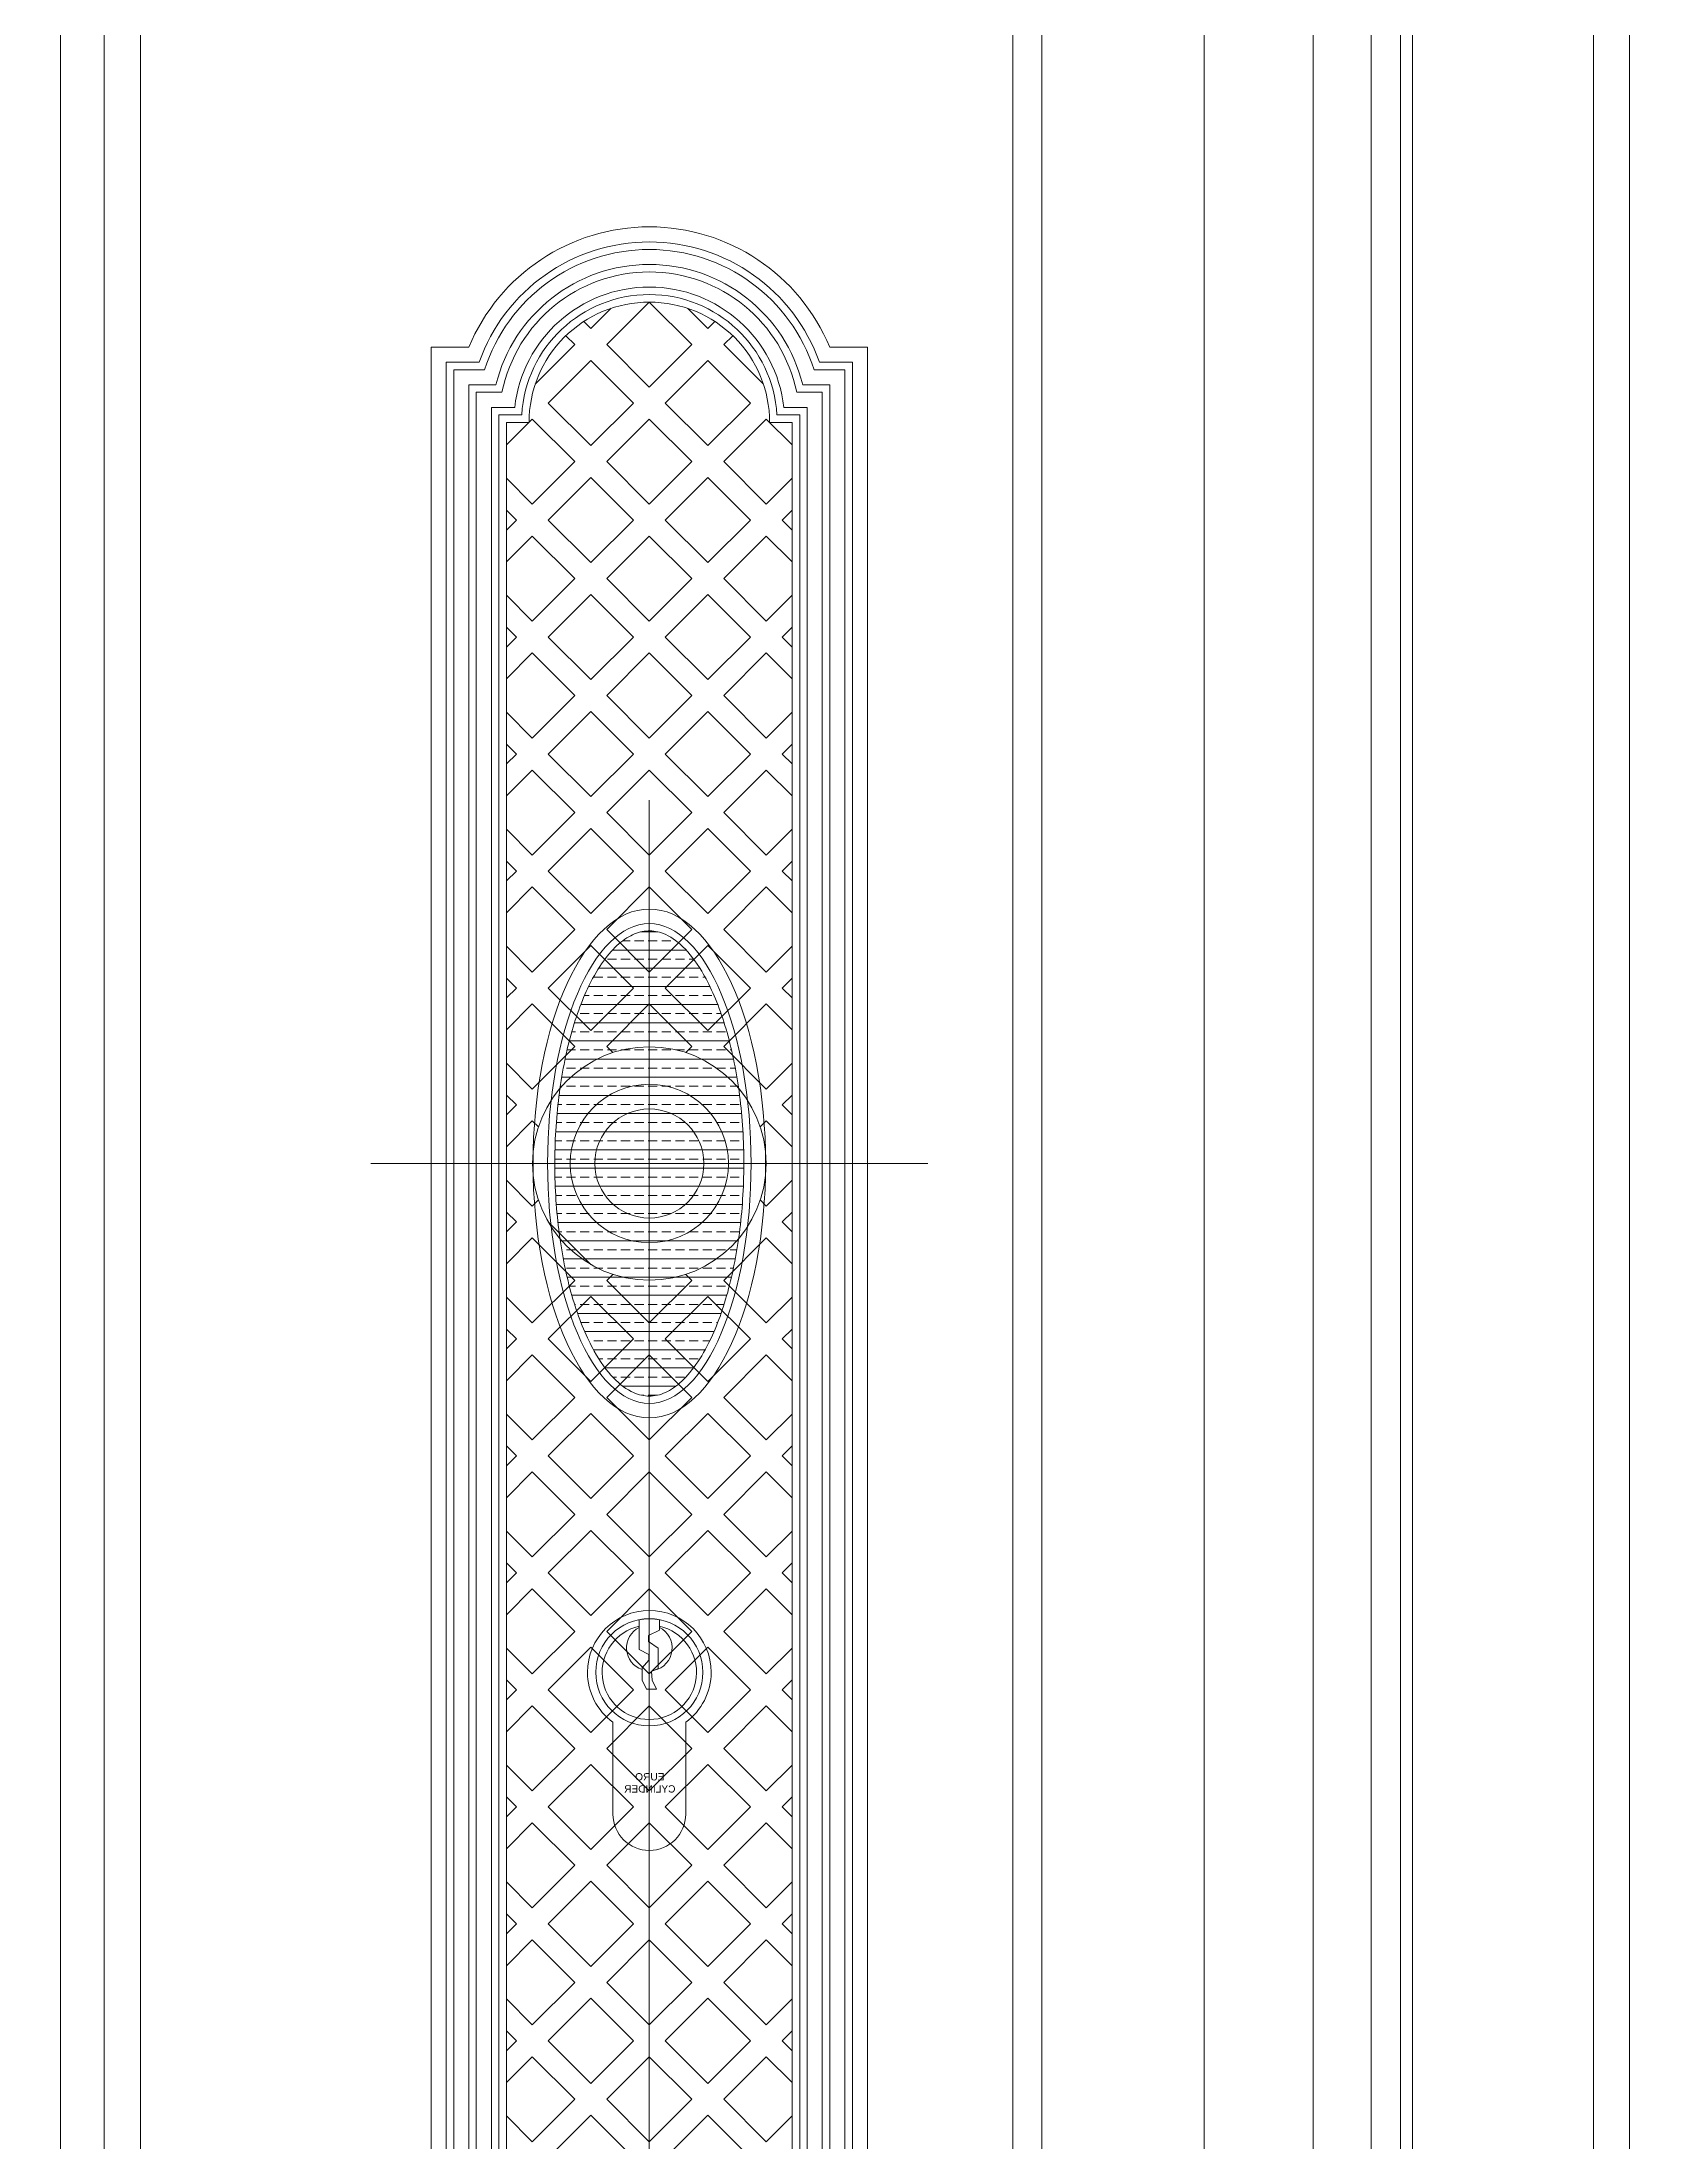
# Model space of a CAD drawing. Header units: inches. Extents: x -12478 to 399182, y -16583 to 525552.
# Drawn here: x 25832.6 to 26054.6, y -8095.2 to -7806.3 of the extents above; entities that cross this region are included whole.
import ezdxf

# ---------------------------------------------------------------- set-up
doc = ezdxf.new("R2010")
doc.units = ezdxf.units.IN
doc.header["$LTSCALE"] = 1000
doc.header["$MEASUREMENT"] = 0
doc.linetypes.add('HIDDEN', pattern=[0.375, 0.25, -0.125])
doc.linetypes.add('HIDDEN2', pattern=[0.1875, 0.125, -0.0625])
for name, color, linetype in [('8', 8, 'Continuous'), ('Layer7', 8, 'Continuous'), ('WOOD', 23, 'Continuous')]:
    doc.layers.add(name, color=color, linetype=linetype)
doc.layers.add('Bronze', color=40, linetype='Continuous', lineweight=0)
doc.layers.add('Sanitaire', color=253, linetype='Continuous', lineweight=0)
doc.styles.get("Standard").update_dxf_attribs({"font": 'arial.ttf'})

# ---------------------------------------------------------------- blocks, each defined once
blk = doc.blocks.new('cylinder1')
at = {"color": 43, "lineweight": 0}
blk.add_lwpolyline([(56200.84, -1090), (56200.84, -1077.37, -0.239932), (56197.34, -1070.5, -1), (56214.34, -1070.5, -0.239932), (56210.84, -1077.37), (56210.84, -1090, -1), (56200.84, -1090, -1)], format="xyb", dxfattribs=at)
blk.add_lwpolyline([(56204.86, -1072.84), (56205.46, -1071.56), (56205.55, -1070.38), (56204.61, -1069.99), (56204.61, -1067.2), (56205.94, -1066.27), (56205.94, -1065.45), (56204.46, -1064.7), (56204.46, -1063.26, -0.094565), (56207.22, -1063.26), (56207.22, -1067.35), (56205.9, -1068.03), (56205.9, -1068.85), (56206.83, -1069.89), (56206.83, -1071.56), (56206.25, -1072.84)], format="xyb", close=True, dxfattribs=at)
blk.add_circle((56205.84, -1070.5), 7.37, dxfattribs=at)
for centre, radius, start, end in [((56205.84, -1070.5), 6.49, 102.2902, 77.7098), ((56205.84, -1067.15), 3.14, 116.0639, 257.5457), ((56205.84, -1067.15), 3.14, 288.2638, 63.9361)]:
    blk.add_arc(centre, radius, start, end, dxfattribs=at)
at = {"color": 43, "lineweight": 0, "insert": (56200.98, -1084.37), "char_height": 1, "attachment_point": 1}
blk.add_mtext_dynamic_manual_height_columns('\\pxqc;EURO\\PCYLINDER', width=9.5892, gutter_width=1, heights=[0], dxfattribs=at)
blk = doc.blocks.new('plate + cyl')
at = {"lineweight": 0}
h = blk.add_hatch(dxfattribs=at)
h.set_pattern_fill('BRASS', color=33, scale=10)
h.set_pattern_definition([(0, (26037.115, -5808.7662), (0, 2.5), []), (0, (26037.115, -5807.5162), (0, 2.5), [1.25, -0.625])])
edge = h.paths.add_edge_path()
edge.add_spline(control_points=[(56205.84, -1032.5), (56205.11, -1032.5), (56204.37, -1032.34), (56202.88, -1031.66), (56202.11, -1031.14), (56200.61, -1029.74), (56199.87, -1028.85), (56198.45, -1026.72), (56197.78, -1025.49), (56196.18, -1021.95), (56195.34, -1019.43), (56193.99, -1013.89), (56193.49, -1010.88), (56192.89, -1004.64), (56192.78, -1001.41), (56192.97, -995.01), (56193.27, -991.85), (56194.24, -985.88), (56194.91, -983.07), (56196.57, -978.05), (56197.55, -975.85), (56199.45, -972.69), (56200.32, -971.56), (56202.11, -969.83), (56203.02, -969.22), (56204.62, -968.6), (56205.32, -968.48), (56206.72, -968.53), (56207.42, -968.7), (56208.85, -969.37), (56209.58, -969.86), (56211.01, -971.2), (56211.72, -972.03), (56213.08, -974.02), (56213.73, -975.17), (56215.32, -978.55), (56216.18, -981.01), (56217.56, -986.43), (56218.08, -989.39), (56218.75, -995.56), (56218.89, -998.76), (56218.77, -1005.11), (56218.51, -1008.27), (56217.62, -1014.26), (56216.99, -1017.1), (56215.41, -1022.2), (56214.46, -1024.46), (56212.59, -1027.8), (56211.7, -1029.03), (56209.87, -1030.94), (56208.93, -1031.61), (56207.28, -1032.34), (56206.56, -1032.5), (56205.84, -1032.5)], knot_values=[0, 0, 0, 0, 0.188873, 0.188873, 0.377747, 0.377747, 0.56662, 0.56662, 0.755494, 0.755494, 1.050692, 1.050692, 1.345891, 1.345891, 1.641089, 1.641089, 1.936288, 1.936288, 2.231487, 2.231487, 2.526685, 2.526685, 2.751736, 2.751736, 2.976786, 2.976786, 3.156904, 3.156904, 3.337022, 3.337022, 3.51714, 3.51714, 3.697259, 3.697259, 3.877377, 3.877377, 4.170415, 4.170415, 4.463453, 4.463453, 4.756491, 4.756491, 5.049529, 5.049529, 5.342567, 5.342567, 5.635605, 5.635605, 5.866749, 5.866749, 6.097894, 6.097894, 6.283185, 6.283185, 6.283185, 6.283185], degree=3, periodic=0)
at = {"color": 33, "lineweight": 0}
for p, q in [((56200.6, -882.85), (56197.8, -885.65)), ((56205.84, -882), (56199.99, -887.85)), ((56205.84, -882), (56211.69, -887.85)), ((56211.08, -882.85), (56213.89, -885.65)), ((56194.37, -886.62), (56195.6, -887.85)), ((56196.82, -884.67), (56197.8, -885.65)), ((56214.87, -884.67), (56213.89, -885.65)), ((56217.31, -886.62), (56216.08, -887.85)), ((56195.6, -887.85), (56190.14, -893.31)), ((56199.99, -887.85), (56205.84, -893.7)), ((56211.69, -887.85), (56205.84, -893.7)), ((56216.08, -887.85), (56221.54, -893.31)), ((56197.8, -890.04), (56191.94, -895.89)), ((56197.8, -890.04), (56203.65, -895.89)), ((56213.89, -890.04), (56208.04, -895.89)), ((56213.89, -890.04), (56219.74, -895.89)), ((56189.75, -898.09), (56186.19, -901.65)), ((56191.94, -895.89), (56197.8, -901.75)), ((56203.65, -895.89), (56197.8, -901.75)), ((56205.84, -898.09), (56199.99, -903.94)), ((56205.84, -898.09), (56211.69, -903.94)), ((56208.04, -895.89), (56213.89, -901.75)), ((56219.74, -895.89), (56213.89, -901.75)), ((56221.94, -898.09), (56225.5, -901.65)), ((56195.6, -903.94), (56189.75, -909.79)), ((56199.99, -903.94), (56205.84, -909.79)), ((56211.69, -903.94), (56205.84, -909.79)), ((56216.08, -903.94), (56221.94, -909.79)), ((56186.19, -906.23), (56189.75, -909.79)), ((56197.8, -906.14), (56191.94, -911.99)), ((56197.8, -906.14), (56203.65, -911.99)), ((56213.89, -906.14), (56208.04, -911.99)), ((56213.89, -906.14), (56219.74, -911.99)), ((56225.5, -906.23), (56221.94, -909.79)), ((56186.19, -910.62), (56187.56, -911.99)), ((56187.56, -911.99), (56186.19, -913.36)), ((56191.94, -911.99), (56197.8, -917.84)), ((56203.65, -911.99), (56197.8, -917.84)), ((56208.04, -911.99), (56213.89, -917.84)), ((56219.74, -911.99), (56213.89, -917.84)), ((56225.5, -910.62), (56224.13, -911.99)), ((56224.13, -911.99), (56225.5, -913.36)), ((56189.75, -914.18), (56186.19, -917.74)), ((56189.75, -914.18), (56195.6, -920.03)), ((56205.84, -914.18), (56199.99, -920.03)), ((56205.84, -914.18), (56211.69, -920.03)), ((56199.99, -920.03), (56205.84, -925.89)), ((56211.69, -920.03), (56205.84, -925.89)), ((56197.8, -922.23), (56203.65, -928.08)), ((56213.89, -922.23), (56208.04, -928.08)), ((56186.19, -926.71), (56187.56, -928.08)), ((56225.5, -926.71), (56224.13, -928.08)), ((56187.56, -928.08), (56186.19, -929.45)), ((56224.13, -928.08), (56225.5, -929.45)), ((56197.8, -938.32), (56191.94, -944.17)), ((56197.8, -938.32), (56203.65, -944.17)), ((56186.19, -942.81), (56187.56, -944.17)), ((56187.56, -944.17), (56186.19, -945.54)), ((56191.94, -944.17), (56197.8, -950.02)), ((56203.65, -944.17), (56197.8, -950.02)), ((56208.04, -944.17), (56213.89, -950.02)), ((56219.74, -944.17), (56213.89, -950.02)), ((56225.5, -942.81), (56224.13, -944.17)), ((56224.13, -944.17), (56225.5, -945.54)), ((56189.75, -946.37), (56186.19, -949.93)), ((56189.75, -946.37), (56195.6, -952.22)), ((56205.84, -946.37), (56199.99, -952.22)), ((56205.84, -946.37), (56211.69, -952.22)), ((56199.99, -952.22), (56205.84, -958.07)), ((56211.69, -952.22), (56205.84, -958.07)), ((56197.8, -954.41), (56203.65, -960.27)), ((56213.89, -954.41), (56208.04, -960.27)), ((56186.19, -958.9), (56187.56, -960.27)), ((56225.5, -958.9), (56224.13, -960.27)), ((56187.56, -960.27), (56186.19, -961.63)), ((56224.13, -960.27), (56225.5, -961.63)), ((56186.19, -970.6), (56189.75, -974.16)), ((56197.8, -970.51), (56191.94, -976.36)), ((56197.8, -970.51), (56203.65, -976.36)), ((56225.5, -970.6), (56221.94, -974.16)), ((56186.19, -974.99), (56187.56, -976.36)), ((56187.56, -976.36), (56186.19, -977.73)), ((56191.94, -976.36), (56197.8, -982.21)), ((56203.65, -976.36), (56197.8, -982.21)), ((56208.04, -976.36), (56213.89, -982.21)), ((56219.74, -976.36), (56213.89, -982.21)), ((56225.5, -974.99), (56224.13, -976.36)), ((56224.13, -976.36), (56225.5, -977.73)), ((56189.75, -978.55), (56186.19, -982.12)), ((56189.75, -978.55), (56195.6, -984.41)), ((56205.84, -978.55), (56199.99, -984.41)), ((56205.84, -978.55), (56211.69, -984.41)), ((56199.99, -984.41), (56200.83, -985.24)), ((56211.69, -984.41), (56210.86, -985.24)), ((56186.19, -991.08), (56187.56, -992.45)), ((56187.56, -992.45), (56186.19, -993.82)), ((56225.5, -991.08), (56224.13, -992.45)), ((56224.13, -992.45), (56225.5, -993.82)), ((56186.19, -1007.18), (56187.56, -1008.54)), ((56225.5, -1007.18), (56224.13, -1008.54)), ((56187.56, -1008.54), (56186.19, -1009.91)), ((56189.75, -1010.74), (56186.19, -1014.3)), ((56189.75, -1010.74), (56195.6, -1016.59)), ((56219.74, -1008.54), (56213.89, -1014.4)), ((56224.13, -1008.54), (56225.5, -1009.91)), ((56200.83, -1015.75), (56199.99, -1016.59)), ((56199.99, -1016.59), (56205.84, -1022.44)), ((56211.69, -1016.59), (56205.84, -1022.44)), ((56210.86, -1015.75), (56211.69, -1016.59)), ((56197.8, -1018.79), (56203.65, -1024.64)), ((56213.89, -1018.79), (56208.04, -1024.64)), ((56186.19, -1023.27), (56187.56, -1024.64)), ((56187.56, -1024.64), (56186.19, -1026)), ((56225.5, -1023.27), (56224.13, -1024.64)), ((56224.13, -1024.64), (56225.5, -1026)), ((56197.8, -1034.88), (56191.94, -1040.73)), ((56197.8, -1034.88), (56203.65, -1040.73)), ((56213.89, -1034.88), (56208.04, -1040.73)), ((56213.89, -1034.88), (56219.74, -1040.73)), ((56186.19, -1039.36), (56187.56, -1040.73)), ((56225.5, -1039.36), (56224.13, -1040.73)), ((56187.56, -1040.73), (56186.19, -1042.1)), ((56191.94, -1040.73), (56197.8, -1046.58)), ((56203.65, -1040.73), (56197.8, -1046.58)), ((56208.04, -1040.73), (56213.89, -1046.58)), ((56219.74, -1040.73), (56213.89, -1046.58)), ((56224.13, -1040.73), (56225.5, -1042.1)), ((56189.75, -1042.92), (56186.19, -1046.49)), ((56189.75, -1042.92), (56195.6, -1048.78)), ((56205.84, -1042.92), (56199.99, -1048.78)), ((56205.84, -1042.92), (56211.69, -1048.78)), ((56197.8, -1050.97), (56203.65, -1056.82)), ((56199.99, -1048.78), (56205.84, -1054.63)), ((56211.69, -1048.78), (56205.84, -1054.63)), ((56213.89, -1050.97), (56208.04, -1056.82)), ((56186.19, -1055.45), (56187.56, -1056.82)), ((56187.56, -1056.82), (56186.19, -1058.19)), ((56225.5, -1055.45), (56224.13, -1056.82)), ((56224.13, -1056.82), (56225.5, -1058.19)), ((56197.8, -1067.06), (56191.94, -1072.92)), ((56197.8, -1067.06), (56203.65, -1072.92)), ((56186.19, -1071.55), (56187.56, -1072.92)), ((56225.5, -1071.55), (56224.13, -1072.92)), ((56187.56, -1072.92), (56186.19, -1074.28)), ((56191.94, -1072.92), (56197.8, -1078.77)), ((56203.65, -1072.92), (56197.8, -1078.77)), ((56208.04, -1072.92), (56213.89, -1078.77)), ((56219.74, -1072.92), (56213.89, -1078.77)), ((56224.13, -1072.92), (56225.5, -1074.28)), ((56189.75, -1075.11), (56186.19, -1078.67)), ((56189.75, -1075.11), (56195.6, -1080.96)), ((56205.84, -1075.11), (56199.99, -1080.96)), ((56205.84, -1075.11), (56211.69, -1080.96)), ((56197.8, -1083.16), (56203.65, -1089.01)), ((56199.99, -1080.96), (56205.84, -1086.81)), ((56211.69, -1080.96), (56205.84, -1086.81)), ((56213.89, -1083.16), (56208.04, -1089.01)), ((56186.19, -1087.64), (56187.56, -1089.01)), ((56187.56, -1089.01), (56186.19, -1090.38)), ((56225.5, -1087.64), (56224.13, -1089.01)), ((56224.13, -1089.01), (56225.5, -1090.38)), ((56186.19, -1099.34), (56189.75, -1102.91)), ((56197.8, -1099.25), (56191.94, -1105.1)), ((56197.8, -1099.25), (56203.65, -1105.1)), ((56225.5, -1099.34), (56221.94, -1102.91)), ((56186.19, -1103.73), (56187.56, -1105.1)), ((56187.56, -1105.1), (56186.19, -1106.47)), ((56191.94, -1105.1), (56197.8, -1110.95)), ((56203.65, -1105.1), (56197.8, -1110.95)), ((56208.04, -1105.1), (56213.89, -1110.95)), ((56219.74, -1105.1), (56213.89, -1110.95)), ((56225.5, -1103.73), (56224.13, -1105.1)), ((56224.13, -1105.1), (56225.5, -1106.47)), ((56189.75, -1107.3), (56186.19, -1110.86)), ((56189.75, -1107.3), (56195.6, -1113.15)), ((56205.84, -1107.3), (56199.99, -1113.15)), ((56205.84, -1107.3), (56211.69, -1113.15)), ((56199.99, -1113.15), (56205.84, -1119)), ((56211.69, -1113.15), (56205.84, -1119)), ((56197.8, -1115.34), (56203.65, -1121.19)), ((56213.89, -1115.34), (56208.04, -1121.19)), ((56186.19, -1119.83), (56187.56, -1121.19)), ((56225.5, -1119.83), (56224.13, -1121.19)), ((56187.56, -1121.19), (56186.19, -1122.56)), ((56224.13, -1121.19), (56225.5, -1122.56)), ((56197.8, -1131.43), (56191.94, -1137.29)), ((56197.8, -1131.43), (56203.65, -1137.29))]:
    blk.add_line(p, q, dxfattribs=at)
blk.add_lwpolyline([(56175.84, -888.2), (56181.02, -888.2, -0.302776), (56205.84, -871.65, -0.302776), (56230.67, -888.2), (56235.84, -888.2), (56235.84, -1279.24), (56230.67, -1279.24, -0.302776), (56205.84, -1295.79, -0.302776), (56181.02, -1279.24), (56175.84, -1279.24), (56175.84, -888.2)], format="xyb", dxfattribs=at)
for points in [[(56177.91, -890.27), (56182.44, -890.27, -0.317837), (56205.84, -873.72, -0.317837), (56229.25, -890.27), (56233.77, -890.27), (56233.77, -1277.17), (56229.25, -1277.17, -0.317837), (56205.84, -1293.72, -0.317837), (56182.44, -1277.17), (56177.91, -1277.17)], [(56178.95, -891.31), (56183.18, -891.31, -0.326276), (56205.84, -874.76, -0.326276), (56228.51, -891.31), (56232.74, -891.31), (56232.74, -1276.13), (56228.51, -1276.13, -0.326276), (56205.84, -1292.69, -0.326276), (56183.18, -1276.13), (56178.95, -1276.13)], [(56181.02, -893.38), (56184.74, -893.38, -0.34543), (56205.84, -876.82, -0.34543), (56226.94, -893.38), (56230.67, -893.38), (56230.67, -1274.07), (56226.94, -1274.07, -0.34543), (56205.84, -1290.62, -0.34543), (56184.74, -1274.07), (56181.02, -1274.07)], [(56182.05, -894.41), (56185.57, -894.41, -0.356394), (56205.84, -877.86, -0.356394), (56226.11, -894.41), (56229.64, -894.41), (56229.64, -1273.03), (56226.11, -1273.03, -0.356394), (56205.84, -1289.58, -0.356394), (56185.57, -1273.03), (56182.05, -1273.03)], [(56184.12, -896.48), (56187.34, -896.48, -0.381966), (56205.84, -879.93, -0.381966), (56224.35, -896.48), (56227.57, -896.48), (56227.57, -1270.96), (56224.35, -1270.96, -0.381966), (56205.84, -1287.51, -0.381966), (56187.34, -1270.96), (56184.12, -1270.96)], [(56185.15, -897.51), (56188.29, -897.51, -0.397078), (56205.84, -880.96, -0.397078), (56223.4, -897.51), (56226.53, -897.51), (56226.53, -1269.93), (56223.4, -1269.93, -0.397078), (56205.84, -1286.48, -0.397078), (56188.29, -1269.93), (56185.15, -1269.93)], [(56186.19, -898.55), (56189.29, -898.55, -0.414214), (56205.84, -882, -0.414214), (56222.39, -898.55), (56225.5, -898.55), (56225.5, -1268.89), (56222.39, -1268.89, -0.414214), (56205.84, -1285.44, -0.414214), (56189.29, -1268.89), (56186.19, -1268.89)]]:
    blk.add_lwpolyline(points, format="xyb", close=True, dxfattribs=at)
for points in [[(56205.84, -882), (56211.69, -887.85), (56205.84, -893.7), (56199.99, -887.85), (56205.84, -882)], [(56197.8, -890.04), (56203.65, -895.89), (56197.8, -901.75), (56191.94, -895.89), (56197.8, -890.04)], [(56213.89, -890.04), (56219.74, -895.89), (56213.89, -901.75), (56208.04, -895.89), (56213.89, -890.04)], [(56189.75, -898.09), (56195.6, -903.94), (56189.75, -909.79), (56186.19, -906.23)], [(56186.19, -901.65), (56189.75, -898.09)], [(56205.84, -898.09), (56211.69, -903.94), (56205.84, -909.79), (56199.99, -903.94), (56205.84, -898.09)], [(56225.5, -906.23), (56221.94, -909.79), (56216.08, -903.94), (56221.94, -898.09)], [(56221.94, -898.09), (56225.5, -901.65)], [(56213.89, -906.14), (56219.74, -911.99), (56213.89, -917.84), (56208.04, -911.99), (56213.89, -906.14)], [(56225.5, -910.62), (56224.13, -911.99), (56225.5, -913.36)], [(56189.75, -914.18), (56195.6, -920.03), (56189.75, -925.89), (56186.19, -922.32)], [(56186.19, -917.74), (56189.75, -914.18)], [(56205.84, -914.18), (56211.69, -920.03), (56205.84, -925.89), (56199.99, -920.03), (56205.84, -914.18)], [(56225.5, -922.32), (56221.94, -925.89), (56216.08, -920.03), (56221.94, -914.18)], [(56221.94, -914.18), (56225.5, -917.74)], [(56197.8, -922.23), (56203.65, -928.08), (56197.8, -933.93), (56191.94, -928.08), (56197.8, -922.23)], [(56213.89, -922.23), (56219.74, -928.08), (56213.89, -933.93), (56208.04, -928.08), (56213.89, -922.23)], [(56225.5, -926.71), (56224.13, -928.08), (56225.5, -929.45)], [(56186.19, -938.42), (56189.75, -941.98), (56195.6, -936.13), (56189.75, -930.27)], [(56189.75, -930.27), (56186.19, -933.84)], [(56205.84, -930.27), (56211.69, -936.13), (56205.84, -941.98), (56199.99, -936.13), (56205.84, -930.27)], [(56205.84, -930.27), (56211.69, -936.13), (56205.84, -941.98), (56199.99, -936.13), (56205.84, -930.27)], [(56225.5, -938.42), (56221.94, -941.98), (56216.08, -936.13), (56221.94, -930.27)], [(56221.94, -930.27), (56225.5, -933.84)], [(56213.89, -938.32), (56219.74, -944.17), (56213.89, -950.02), (56208.04, -944.17), (56213.89, -938.32)], [(56225.5, -942.81), (56224.13, -944.17), (56225.5, -945.54)], [(56186.19, -949.93), (56189.75, -946.37)], [(56189.75, -946.37), (56195.6, -952.22), (56189.75, -958.07), (56186.19, -954.51)], [(56205.84, -946.37), (56211.69, -952.22), (56205.84, -958.07), (56199.99, -952.22), (56205.84, -946.37)], [(56225.5, -954.51), (56221.94, -958.07), (56216.08, -952.22), (56221.94, -946.37)], [(56221.94, -946.37), (56225.5, -949.93)], [(56197.8, -954.41), (56203.65, -960.27), (56197.8, -966.12), (56191.94, -960.27), (56197.8, -954.41)], [(56213.89, -954.41), (56219.74, -960.27), (56213.89, -966.12), (56208.04, -960.27), (56213.89, -954.41)], [(56225.5, -958.9), (56224.13, -960.27), (56225.5, -961.63)], [(56189.75, -962.46), (56186.19, -966.02)], [(56186.19, -970.6), (56189.75, -974.16), (56195.6, -968.31), (56189.75, -962.46)], [(56205.84, -962.46), (56211.69, -968.31), (56205.84, -974.16), (56199.99, -968.31), (56205.84, -962.46)], [(56205.84, -962.46), (56211.69, -968.31), (56205.84, -974.16), (56199.99, -968.31), (56205.84, -962.46)], [(56225.5, -970.6), (56221.94, -974.16), (56216.08, -968.31), (56221.94, -962.46)], [(56221.94, -962.46), (56225.5, -966.02)], [(56213.89, -970.51), (56219.74, -976.36), (56213.89, -982.21), (56208.04, -976.36), (56213.89, -970.51)], [(56225.5, -974.99), (56224.13, -976.36), (56225.5, -977.73)], [(56186.19, -982.12), (56189.75, -978.55)], [(56189.75, -978.55), (56195.6, -984.41), (56189.75, -990.26), (56186.19, -986.69)], [(56200.83, -985.24), (56199.99, -984.41), (56205.84, -978.55)], [(56205.84, -978.55), (56211.69, -984.41), (56210.86, -985.24)], [(56225.5, -986.69), (56221.94, -990.26), (56216.08, -984.41), (56221.94, -978.55)], [(56221.94, -978.55), (56225.5, -982.12)], [(56225.5, -991.08), (56224.13, -992.45), (56225.5, -993.82)], [(56189.75, -994.65), (56186.19, -998.21)], [(56190.59, -995.48), (56189.75, -994.65)], [(56221.1, -995.48), (56221.94, -994.65)], [(56221.94, -994.65), (56225.5, -998.21)], [(56186.19, -1002.79), (56189.75, -1006.35), (56190.59, -1005.51)], [(56225.5, -1002.79), (56221.94, -1006.35), (56221.1, -1005.51)], [(56225.5, -1007.18), (56224.13, -1008.54), (56225.5, -1009.91)], [(56189.75, -1010.74), (56195.6, -1016.59), (56189.75, -1022.44), (56186.19, -1018.88)], [(56186.19, -1014.3), (56189.75, -1010.74)], [(56225.5, -1018.88), (56221.94, -1022.44), (56216.08, -1016.59), (56221.94, -1010.74)], [(56221.94, -1010.74), (56225.5, -1014.3)], [(56210.86, -1015.75), (56211.69, -1016.59), (56205.84, -1022.44), (56199.99, -1016.59), (56200.83, -1015.75)], [(56197.8, -1018.79), (56203.65, -1024.64), (56197.8, -1030.49), (56191.94, -1024.64), (56197.8, -1018.79)], [(56213.89, -1018.79), (56219.74, -1024.64), (56213.89, -1030.49), (56208.04, -1024.64), (56213.89, -1018.79)], [(56225.5, -1023.27), (56224.13, -1024.64), (56225.5, -1026)], [(56186.19, -1034.97), (56189.75, -1038.54), (56195.6, -1032.68), (56189.75, -1026.83)], [(56189.75, -1026.83), (56186.19, -1030.39)], [(56205.84, -1026.83), (56211.69, -1032.68), (56205.84, -1038.54), (56199.99, -1032.68), (56205.84, -1026.83)], [(56205.84, -1026.83), (56211.69, -1032.68), (56205.84, -1038.54), (56199.99, -1032.68), (56205.84, -1026.83)], [(56225.5, -1034.97), (56221.94, -1038.54), (56216.08, -1032.68), (56221.94, -1026.83)], [(56221.94, -1026.83), (56225.5, -1030.39)], [(56225.5, -1039.36), (56224.13, -1040.73), (56225.5, -1042.1)], [(56186.19, -1046.49), (56189.75, -1042.92)], [(56189.75, -1042.92), (56195.6, -1048.78), (56189.75, -1054.63), (56186.19, -1051.07)], [(56205.84, -1042.92), (56211.69, -1048.78), (56205.84, -1054.63), (56199.99, -1048.78), (56205.84, -1042.92)], [(56225.5, -1051.07), (56221.94, -1054.63), (56216.08, -1048.78), (56221.94, -1042.92)], [(56221.94, -1042.92), (56225.5, -1046.49)], [(56197.8, -1050.97), (56203.65, -1056.82), (56197.8, -1062.67), (56191.94, -1056.82), (56197.8, -1050.97)], [(56213.89, -1050.97), (56219.74, -1056.82), (56213.89, -1062.67), (56208.04, -1056.82), (56213.89, -1050.97)], [(56225.5, -1055.45), (56224.13, -1056.82), (56225.5, -1058.19)], [(56189.75, -1059.02), (56186.19, -1062.58)], [(56186.19, -1067.16), (56189.75, -1070.72), (56195.6, -1064.87), (56189.75, -1059.02)], [(56205.84, -1059.02), (56211.69, -1064.87), (56205.84, -1070.72), (56199.99, -1064.87), (56205.84, -1059.02)], [(56205.84, -1059.02), (56211.69, -1064.87), (56205.84, -1070.72), (56199.99, -1064.87), (56205.84, -1059.02)], [(56225.5, -1067.16), (56221.94, -1070.72), (56216.08, -1064.87), (56221.94, -1059.02)], [(56221.94, -1059.02), (56225.5, -1062.58)], [(56213.89, -1067.06), (56219.74, -1072.92), (56213.89, -1078.77), (56208.04, -1072.92), (56213.89, -1067.06)], [(56225.5, -1071.55), (56224.13, -1072.92), (56225.5, -1074.28)], [(56189.75, -1075.11), (56195.6, -1080.96), (56189.75, -1086.81), (56186.19, -1083.25)], [(56186.19, -1078.67), (56189.75, -1075.11)], [(56205.84, -1075.11), (56211.69, -1080.96), (56205.84, -1086.81), (56199.99, -1080.96), (56205.84, -1075.11)], [(56225.5, -1083.25), (56221.94, -1086.81), (56216.08, -1080.96), (56221.94, -1075.11)], [(56221.94, -1075.11), (56225.5, -1078.67)], [(56197.8, -1083.16), (56203.65, -1089.01), (56197.8, -1094.86), (56191.94, -1089.01), (56197.8, -1083.16)], [(56213.89, -1083.16), (56219.74, -1089.01), (56213.89, -1094.86), (56208.04, -1089.01), (56213.89, -1083.16)], [(56225.5, -1087.64), (56224.13, -1089.01), (56225.5, -1090.38)], [(56186.19, -1099.34), (56189.75, -1102.91), (56195.6, -1097.05), (56189.75, -1091.2)], [(56189.75, -1091.2), (56186.19, -1094.76)], [(56205.84, -1091.2), (56211.69, -1097.05), (56205.84, -1102.91), (56199.99, -1097.05), (56205.84, -1091.2)], [(56205.84, -1091.2), (56211.69, -1097.05), (56205.84, -1102.91), (56199.99, -1097.05), (56205.84, -1091.2)], [(56225.5, -1099.34), (56221.94, -1102.91), (56216.08, -1097.05), (56221.94, -1091.2)], [(56221.94, -1091.2), (56225.5, -1094.76)], [(56213.89, -1099.25), (56219.74, -1105.1), (56213.89, -1110.95), (56208.04, -1105.1), (56213.89, -1099.25)], [(56225.5, -1103.73), (56224.13, -1105.1), (56225.5, -1106.47)], [(56189.75, -1107.3), (56195.6, -1113.15), (56189.75, -1119), (56186.19, -1115.44)], [(56186.19, -1110.86), (56189.75, -1107.3)], [(56205.84, -1107.3), (56211.69, -1113.15), (56205.84, -1119), (56199.99, -1113.15), (56205.84, -1107.3)], [(56225.5, -1115.44), (56221.94, -1119), (56216.08, -1113.15), (56221.94, -1107.3)], [(56221.94, -1107.3), (56225.5, -1110.86)], [(56197.8, -1115.34), (56203.65, -1121.19), (56197.8, -1127.05), (56191.94, -1121.19), (56197.8, -1115.34)], [(56213.89, -1115.34), (56219.74, -1121.19), (56213.89, -1127.05), (56208.04, -1121.19), (56213.89, -1115.34)], [(56225.5, -1119.83), (56224.13, -1121.19), (56225.5, -1122.56)], [(56186.19, -1131.53), (56189.75, -1135.09), (56195.6, -1129.24), (56189.75, -1123.39)], [(56189.75, -1123.39), (56186.19, -1126.95)], [(56205.84, -1123.39), (56211.69, -1129.24), (56205.84, -1135.09), (56199.99, -1129.24), (56205.84, -1123.39)], [(56205.84, -1123.39), (56211.69, -1129.24), (56205.84, -1135.09), (56199.99, -1129.24), (56205.84, -1123.39)], [(56225.5, -1131.53), (56221.94, -1135.09), (56216.08, -1129.24), (56221.94, -1123.39)], [(56221.94, -1123.39), (56225.5, -1126.95)], [(56213.89, -1131.43), (56219.74, -1137.29), (56213.89, -1143.14), (56208.04, -1137.29), (56213.89, -1131.43)]]:
    blk.add_lwpolyline(points, dxfattribs=at)
for radius in [16.06, 10.89]:
    blk.add_circle((56205.84, -1000.5), radius, dxfattribs=at)
at = {"color": 33, "lineweight": 0, "extrusion": (0, 0, -1)}
blk.add_ellipse((56205.84, -1000.5), major_axis=(0, 35), ratio=0.457143, dxfattribs=at)
blk.add_ellipse((56205.84, -1000.5), major_axis=(0, 33), ratio=0.424232, start_param=3.141593, end_param=9.424778, dxfattribs=at)
at = {"color": 33, "lineweight": 0}
blk.add_open_spline([(56205.84, -1032.5), (56205.11, -1032.5), (56204.37, -1032.34), (56202.88, -1031.66), (56202.11, -1031.14), (56200.61, -1029.74), (56199.87, -1028.85), (56198.45, -1026.72), (56197.78, -1025.49), (56196.18, -1021.95), (56195.34, -1019.43), (56193.99, -1013.89), (56193.49, -1010.88), (56192.89, -1004.64), (56192.78, -1001.41), (56192.97, -995.01), (56193.27, -991.85), (56194.24, -985.88), (56194.91, -983.07), (56196.57, -978.05), (56197.55, -975.85), (56199.45, -972.69), (56200.32, -971.56), (56202.11, -969.83), (56203.02, -969.22), (56204.62, -968.6), (56205.32, -968.48), (56206.72, -968.53), (56207.42, -968.7), (56208.85, -969.37), (56209.58, -969.86), (56211.01, -971.2), (56211.72, -972.03), (56213.08, -974.02), (56213.73, -975.17), (56215.32, -978.55), (56216.18, -981.01), (56217.56, -986.43), (56218.08, -989.39), (56218.75, -995.56), (56218.89, -998.76), (56218.77, -1005.11), (56218.51, -1008.27), (56217.62, -1014.26), (56216.99, -1017.1), (56215.41, -1022.2), (56214.46, -1024.46), (56212.59, -1027.8), (56211.7, -1029.03), (56209.87, -1030.94), (56208.93, -1031.61), (56207.28, -1032.34), (56206.56, -1032.5), (56205.84, -1032.5)], degree=3, knots=[0, 0, 0, 0, 0.188873, 0.188873, 0.377747, 0.377747, 0.56662, 0.56662, 0.755494, 0.755494, 1.050692, 1.050692, 1.345891, 1.345891, 1.641089, 1.641089, 1.936288, 1.936288, 2.231487, 2.231487, 2.526685, 2.526685, 2.751736, 2.751736, 2.976786, 2.976786, 3.156904, 3.156904, 3.337022, 3.337022, 3.51714, 3.51714, 3.697259, 3.697259, 3.877377, 3.877377, 4.170415, 4.170415, 4.463453, 4.463453, 4.756491, 4.756491, 5.049529, 5.049529, 5.342567, 5.342567, 5.635605, 5.635605, 5.866749, 5.866749, 6.097894, 6.097894, 6.283185, 6.283185, 6.283185, 6.283185], dxfattribs=at)
at = {"layer": '8', "color": 8, "linetype": 'HIDDEN', "lineweight": 0, "ltscale": 5}
for p, q in [((56205.84, -950.5, 0), (56205.84, -1144.19, 0)), ((56244.15, -1000.5, 0), (56167.53, -1000.5, 0))]:
    blk.add_line(p, q, dxfattribs=at)
at = {"layer": 'Bronze', "color": 8, "linetype": 'HIDDEN', "lineweight": 0, "ltscale": 5}
blk.add_circle((56205.84, -1000.5), 7.5, dxfattribs=at)
at = {"color": 33, "lineweight": 0}
blk.add_blockref('cylinder1', (0, 0), dxfattribs=at)
blk = doc.blocks.new('A$C296266e4')
at = {"layer": '8', "lineweight": 0}
h = blk.add_hatch(dxfattribs=at)
h.set_pattern_fill('GOST_WOOD', color=256, scale=40)
h.set_pattern_definition([(90, (386452.5, 119717.87), (-240, -1e-14), [400, -80]), (90, (386372.5, 119637.87), (-240, -1e-14), [240, -60, 120, -60]), (90, (386292.5, 119517.87), (-240, -1e-14), [400, -80])])
h.paths.add_polyline_path([(831, 971), (339, 971), (339, 1675), (831, 1675)])
at = {"layer": 'Layer7', "linetype": 'HIDDEN2', "lineweight": 0, "ltscale": 30, "elevation": 0}
blk.add_lwpolyline([(101.32, 0), (101.32, 2600), (1010, 2600), (1010, 0)], dxfattribs=at)
at = {"layer": 'WOOD', "lineweight": 0, "elevation": 0}
for points in [[(1039.84, 200), (1039.84, 2629.83), (941.32, 2629.83)], [(1034.87, 200), (1034.87, 2624.87), (941.32, 2624.87)], [(1008.32, 200), (1008.32, 2598.31), (941.32, 2598.31)], [(1004.32, 200), (1004.32, 2594.32), (941.32, 2594.32)], [(996.32, 200), (996.32, 2586.32), (941.32, 2586.32)], [(981.32, 200), (981.32, 2571.32), (941.32, 2571.32)], [(959, 0), (959, 2548.99), (941.32, 2548.99)], [(955, 0), (955, 2545), (941.32, 2545)], [(955, 2545), (955, 0)]]:
    blk.add_lwpolyline(points, dxfattribs=at)
for points in [[(280, 198), (835, 198), (835, 2498), (280, 2498)], [(285, 203), (830, 203), (830, 2493), (285, 2493)], [(291, 209), (824, 209), (824, 2487), (291, 2487)]]:
    blk.add_lwpolyline(points, close=True, dxfattribs=at)
at = {"layer": 'Bronze', "lineweight": 0, "xscale": -1, "rotation": 359.9999999999999}
blk.add_blockref('plate + cyl', (57110.84, 2100.5, 0), dxfattribs=at)

msp = doc.modelspace()

# ---------------------------------------------------------------- hatches: boundary and pattern name
at = {"layer": 'Sanitaire'}
h = msp.add_hatch(dxfattribs=at)
h.set_pattern_fill('ANSI37', color=8, scale=200, angle=45)
h.set_pattern_definition([(90, (24849.77, -3e-08), (-25, 0), []), (180, (24849.77, -3e-08), (-4e-15, -25), [])])
edge = h.paths.add_edge_path(flags=17)
edge.add_arc((28689.59, -8523.44), 12.7, 0, 360)
edge = h.paths.add_edge_path()
edge.add_line((27830.68, -8000.63), (27830.68, -7997.63))
edge.add_line((27830.68, -7983.63), (27830.68, -7997.63))
edge.add_line((27830.68, -7983.63), (27830.68, -7980.63))
edge.add_line((26206.66, -7893.55), (26206.66, -9060.63))
edge.add_line((22574.6, -9060.63), (29737.74, -9060.63))
edge.add_line((28845.71, -8995.91), (28845.71, -9051.73))
edge.add_line((28845.71, -9058.08), (28845.71, -9051.73))
edge.add_line((28846.47, -9058.08), (28846.47, -9060.62))
edge.add_line((28846.47, -9058.08), (28845.71, -9058.08))
edge.add_line((28845.71, -8995.91), (28845.71, -8989.56))
edge.add_line((28845.71, -8979.5), (28845.71, -8989.56))
edge.add_arc((28846.49, -8979.5), 0.787, 91.8486, 180, ccw=False)
edge.add_line((28846.47, -8969.69), (28846.47, -8989.56))
edge.add_line((28827.6, -8969.69), (28844.36, -8969.69))
edge.add_line((28844.36, -8969.69), (28844.61, -8969.69))
edge.add_line((28844.87, -8969.69), (28844.61, -8969.69))
edge.add_line((28844.87, -8969.69), (28850.27, -8969.69))
edge.add_line((28827.34, -8969.69), (28827.6, -8969.69))
edge.add_line((28827.34, -8969.69), (28827.09, -8969.69))
edge.add_line((28812.74, -8969.69), (28827.09, -8969.69))
edge.add_line((28812.74, -8969.69), (28811.21, -8969.69))
edge.add_line((28782, -8969.69), (28811.21, -8969.69))
edge.add_line((28777.66, -8969.69), (28781.75, -8969.69))
edge.add_line((28781.75, -8969.69), (28782, -8969.69))
edge.add_line((28727.69, -8483.46), (28727.69, -8969.81))
edge.add_line((28777.66, -8969.69), (28776.13, -8969.69))
edge.add_line((28776.13, -8968.94), (28775.09, -8968.94))
edge.add_line((28771.23, -8968.94), (28775.09, -8968.94))
edge.add_line((28771.23, -8968.94), (28768.94, -8968.94))
edge.add_line((28768.94, -8968.94), (28730.77, -8968.94))
edge.add_line((28729.98, -8968.43), (28730.77, -8968.94))
edge.add_line((28729.98, -8968.43), (28729.98, -8967.94))
edge.add_arc((28729.98, -8965.65), 2.29, 180, 270.0001, ccw=False)
edge.add_line((28727.69, -8965.65), (28727.69, -8487.62))
edge.add_line((28698.4, -8532.96), (28727.57, -8532.96))
edge.add_line((28732.78, -8472.24), (28732.78, -8475.41))
edge.add_line((28732.78, -8475.41), (28732.79, -8476.93))
edge.add_line((28732.79, -8476.93), (28732.79, -8483.28))
edge.add_arc((28774.5, -8483.97), 0.635, 90, 180, ccw=False)
edge.add_line((28773.86, -8483.97), (28773.86, -8485.58))
edge.add_arc((28729.98, -8487.62), 2.29, 89.9996, 180, ccw=False)
edge.add_line((28730.77, -8484.34), (28729.98, -8484.84))
edge.add_line((28729.98, -8484.84), (28729.98, -8485.34))
edge.add_line((28730.77, -8484.34), (28768.94, -8484.34))
edge.add_line((28732.79, -8483.28), (28743.9, -8483.28))
edge.add_line((28743.9, -8483.28), (28748.53, -8483.28))
edge.add_line((28744.99, -8483.33), (28756.1, -8483.33))
edge.add_line((28756.1, -8483.33), (28793.56, -8483.33))
edge.add_line((28768.94, -8484.34), (28771.23, -8484.34))
edge.add_line((28773.86, -8484.34), (28771.23, -8484.34))
edge.add_line((28729.35, -8471.74), (28730.14, -8472.24))
edge.add_line((28748.52, -8472.24), (28730.14, -8472.24))
edge.add_arc((28729.35, -8468.96), 2.29, 180, 270.0002, ccw=False)
edge.add_line((28727.06, -8468.96), (28726.94, -8326.02))
edge.add_arc((28695.31, -8390.28), 6.35, -90, 0, ccw=False)
edge.add_line((28695.31, -8396.63), (28688.96, -8396.63))
edge.add_line((28688.96, -8396.63), (28682.61, -8396.63))
edge.add_arc((28682.61, -8390.28), 6.35, 180, 270, ccw=False)
edge.add_line((28676.26, -8382.14), (28676.26, -8390.28))
edge.add_line((28676.26, -7893.55), (28676.26, -8382.01))
edge.add_line((28701.66, -8390.28), (28701.66, -8382.14))
edge.add_line((28701.66, -8382.01), (28701.66, -8325.95))
edge.add_line((28701.61, -8326.02), (28726.94, -8326.02))
edge.add_line((28676.26, -7893.55), (26206.66, -7893.55))
edge.add_line((26206.66, -7893.55), (26206.66, -7980.63))

# ---------------------------------------------------------------- block references
at = {"color": 8}
msp.add_blockref('A$C296266e4', (25011.16, -9060.63, 0), dxfattribs=at)

doc.saveas('drawing.dxf')
